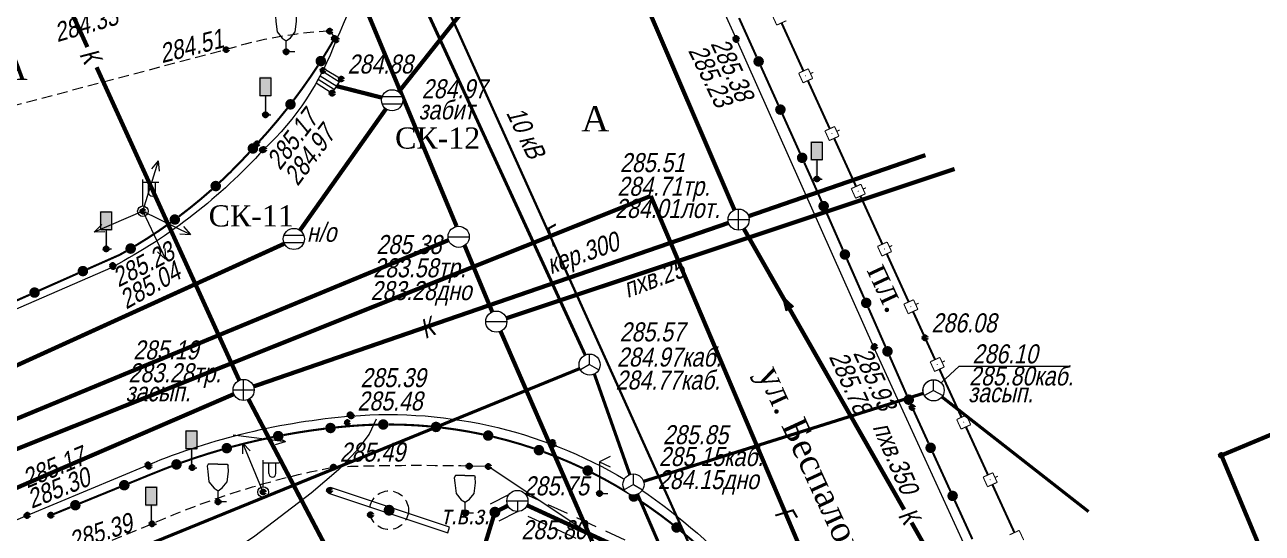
# Model space of a CAD drawing. Header units: metres. Extents: x 5191936 to 10384803, y 4968796 to 9938221.
# Drawn here: x 5192263.7 to 5192322.2, y 4969154.9 to 4969178.9 of the extents above; entities that cross this region are included whole.
import ezdxf
from ezdxf import colors
from ezdxf.entities.mleader import LeaderData, LeaderLine
from ezdxf.math import Vec2, Vec3

# ---------------------------------------------------------------- set-up
doc = ezdxf.new("R2010")
doc.units = ezdxf.units.M
for name, pattern in [('COMMUN', [6, 5, -1]), ('DASHED', [0.75, 0.5, -0.25]), ('DASHEDX2', [1.5, 1, -0.5])]:
    doc.linetypes.add(name, pattern=pattern)
doc.layers.get('0').update_dxf_attribs({"lineweight": 18})
for name, color, linetype, lineweight in [('51361400', 7, 'Continuous', 18), ('51361800', 7, 'Continuous', 18), ('51361810', 7, 'Continuous', 18), ('51361930', 7, 'Continuous', 18), ('51361960', 7, 'Continuous', 18), ('51361990', 7, 'Continuous', 18), ('51472300', 7, 'Continuous', 18), ('62221000', 7, 'Continuous', 18), ('71133200', 7, 'Continuous', 18), ('82211000', 7, 'Continuous', 18), ('82212000', 7, 'Continuous', 18), ('Commun', 7, 'Continuous', 18), ('GEO_POINTS', 7, 'Continuous', 18), ('Otm', 7, 'Continuous', 18), ('R_Поверхность10_CNT-MIN', 7, 'Continuous', 18), ('Sit', 7, 'Continuous', 18), ('Text', 7, 'Continuous', 18), ('Text_com', 7, 'Continuous', 18), ('Us_znak', 7, 'Continuous', 18), ('Us_znak_fon', 7, 'Continuous', 18), ('К3', 130, 'Continuous', 60)]:
    doc.layers.add(name, color=color, linetype=linetype, lineweight=lineweight)
doc.styles.add('eskd', font='ESKD1.shx', dxfattribs={"width": 1.2, "oblique": 15})
doc.styles.get("Standard").update_dxf_attribs({"font": 'arial.ttf', "width": 0.8, "oblique": 13, "height": 0.9})
doc.styles.add('style1', font='times.ttf', dxfattribs={"height": 1})
doc.linetypes.add('KABELww_500', pattern='A,0.0001,-0.4,[131,ltypeshp.shx,S=0.4,R=90,X=0.4,Y=-0.4],0.2,[131,ltypeshp.shx,S=0.2,R=90,X=0.4,Y=-0.2],3.6,[131,ltypeshp.shx,S=0.2,R=-90,X=-0.4,Y=0.2],0.2,[131,ltypeshp.shx,S=0.4,R=-90,X=-0.4,Y=0.4],-0.8,4,-0.4', length=9.6001)
doc.linetypes.add('ПОДЗ_ЛИНИИ_СВЯЗИ', pattern='A,4.8,-0.2,[133,ltypeshp.shx,S=0.2,R=0,X=-0.2,Y=0],-0.2,4.8,-2', length=12)

# ---------------------------------------------------------------- blocks, each defined once
blk = doc.blocks.new('71133200')
for p, q in [((-0.924145, 3.560442), (-1.024145, 3.360442)), ((-0.024145, 3.560442), (-0.924145, 3.560442)), ((-0.024145, 3.560442), (0.875855, 3.560442)), ((0.875855, 3.560442), (0.958164, 3.395824)), ((-1.024145, 3.360442), (-0.977382, 2.864397)), ((-0.977382, 2.864397), (-0.861899, 1.88241)), ((0.861899, 1.88241), (0.975974, 2.864397)), ((0.975974, 2.864397), (0.958164, 3.395824)), ((-0.861899, 1.88241), (-0.374616, 1.28565)), ((-0.374616, 1.28565), (0, 1.039723)), ((0, 1.039723), (0.401375, 1.321765)), ((0.401375, 1.321765), (0.861899, 1.88241)), ((0, 0), (0, 1.039723)), ((0.8, 0), (0, 0))]:
    blk.add_line(p, q)
at = {"style": 'eskd', "oblique": 14.99997778}
blk.add_attdef('Z', (1.873004, -0.239356), '', height=2, dxfattribs=at)
blk = doc.blocks.new('KOVER')
at = {"layer": 'Us_znak', "lineweight": -2}
blk.add_hatch(color=0, dxfattribs=at).paths.add_polyline_path([(-0.21, 0, 1), (0.21, 0, 1)])
at = {"layer": 'Us_znak_fon', "true_color": 0xffffff}
blk.add_hatch(color=7, dxfattribs=at).paths.add_polyline_path([(-0.26, 0, 1), (0.26, 0, 1)])
at = {"layer": 'Us_znak', "color": 0, "lineweight": -2}
blk.add_circle((0, 0), 0.21, dxfattribs=at)
blk = doc.blocks.new('ZNAK')
at = {"layer": 'Us_znak_fon', "true_color": 0xffffff}
blk.add_hatch(color=7, dxfattribs=at).paths.add_polyline_path([(0.3, 1.8), (-0.3, 1.8), (-0.3, 0.85), (-0.05, 0.85), (-0.05, -0.05), (0.25, -0.05), (0.25, 0.05), (0.05, 0.05), (0.05, 0.85), (0.3, 0.85)])
at = {"layer": 'Us_znak', "color": 0, "linetype": 'Continuous', "lineweight": -2, "ltscale": 10}
blk.add_lwpolyline([(-0.25, 1.75), (0.25, 1.75), (0.25, 0.9), (-0.25, 0.9)], close=True, dxfattribs=at)
at = {"layer": 'Us_znak', "linetype": 'DASHEDX2', "ltscale": 10}
blk.add_lwpolyline([(0, 0.9), (0, 0), (0.25, 0)], dxfattribs=at)
blk = doc.blocks.new('51361990a')
at = {"color": 7, "style": 'eskd', "oblique": 15}
for tag, p in [('Z', (1.73, 1.41)), ('Z1', (1.73, -0.99)), ('Z2', (1.73, -3.39))]:
    blk.add_attdef(tag, p, '', height=2, dxfattribs=at)
at = {"color": 7}
blk.add_wipeout([(1, 0.1), (0.97, 0.3), (0.89, 0.48), (0.78, 0.64), (0.64, 0.78), (0.48, 0.89), (0.3, 0.97), (0.1, 1.01), (-0.09, 1.01), (-0.29, 0.97), (-0.47, 0.89), (-0.63, 0.78), (-0.77, 0.64), (-0.88, 0.48), (-0.96, 0.3), (-1, 0.1), (-1, -0.09), (-0.96, -0.29), (-0.88, -0.47), (-0.77, -0.63), (-0.63, -0.77), (-0.47, -0.88), (-0.29, -0.96), (-0.09, -0.99), (0.1, -0.99), (0.3, -0.96), (0.48, -0.88), (0.64, -0.77), (0.78, -0.63), (0.89, -0.47), (0.97, -0.29), (1, -0.09)], dxfattribs=at)
blk.add_line((-0.71, 0.7), (0.71, -0.7))
blk.add_circle((0, 0.01), 1)
blk = doc.blocks.new('51472300')
for p, q in [((0, 0.5), (0, 3)), ((0, 2.75), (1.5, 2.75)), ((0.54, 1.74), (0.54, 2.75)), ((1.2, 1.74), (1.2, 2.75))]:
    blk.add_line(p, q)
at = {"color": 7}
for radius in [0.5, 0.05]:
    blk.add_circle((0, 0), radius, dxfattribs=at)
blk.add_arc((0.87, 1.75), 0.331, 182.1567, 357.8433)
at = {"oblique": 15}
blk.add_attdef('Z', (1.02, -1.37), '', height=2, dxfattribs=at)
blk = doc.blocks.new('NAPR')
at = {"layer": 'Us_znak', "color": 0, "linetype": 'Continuous', "lineweight": -2}
for p in [(-0.191, 2.038), (0.189, 2.037)]:
    blk.add_line(p, (0, 2.5), dxfattribs=at)
blk.add_lwpolyline([(0, 0), (0, 2.5)], dxfattribs=at)
blk = doc.blocks.new('*U61')
at = {"layer": '82211000', "linetype": 'Continuous', "ltscale": 0.5}
for points in [[(5192277.826, 4969177.431, 1), (5192277.558, 4969177.009, 1)], [(5192276.408, 4969175.373, 1), (5192276.102, 4969174.977, 1)], [(5192274.645, 4969173.274, 1), (5192274.312, 4969172.901, 1)], [(5192272.905, 4969171.48, 1), (5192272.536, 4969171.143, 1)], [(5192270.989, 4969169.876, 1), (5192270.586, 4969169.58, 1)], [(5192268.916, 4969168.481, 1), (5192268.484, 4969168.228, 1)], [(5192266.67, 4969167.389, 1), (5192266.213, 4969167.186, 1)], [(5192264.385, 4969166.375, 1), (5192263.928, 4969166.173, 1)], [(5192262.099, 4969165.362, 1), (5192261.642, 4969165.16, 1)]]:
    blk.add_hatch(color=256, dxfattribs=at).paths.add_polyline_path(points, flags=0)
at = {"layer": '82211000', "linetype": 'Continuous', "ltscale": 0.5, "flags": 128}
blk.add_lwpolyline([(5192278.338, 4969178.29, 0.1, 0.1, -0.00914), (5192277.825, 4969177.432, 0, 0, 0)], format="xyseb", dxfattribs=at)
at = {"layer": '82211000', "linetype": 'Continuous', "ltscale": 0.5, "const_width": 0.1}
for points in [[(5192277.557, 4969177.01, -0.018281), (5192276.407, 4969175.374, -0.018281)], [(5192274.311, 4969172.901, -0.020827), (5192272.905, 4969171.481, -0.020827)], [(5192272.535, 4969171.144, -0.020827), (5192270.988, 4969169.877, -0.020827)], [(5192270.585, 4969169.581, -0.020827), (5192268.915, 4969168.482, -0.020827)]]:
    blk.add_lwpolyline(points, format="xyb", dxfattribs=at)
at = {"layer": '82211000', "linetype": 'Continuous', "ltscale": 0.5}
for points in [[(5192276.101, 4969174.978, 0.1, 0.1, -0.02004), (5192274.677, 4969173.312, 0.1, 0.1, -0.000521), (5192274.644, 4969173.275, 0, 0, 0)], [(5192268.483, 4969168.229, 0.1, 0.1, -0.003722), (5192268.172, 4969168.054, 0.1, 0.1, 0), (5192266.67, 4969167.389, 0, 0, 0)]]:
    blk.add_lwpolyline(points, format="xyseb", dxfattribs=at)
at = {"layer": '82211000', "linetype": 'Continuous', "ltscale": 0.5, "const_width": 0.1}
for points in [[(5192266.213, 4969167.186), (5192264.385, 4969166.375)], [(5192263.928, 4969166.173), (5192262.099, 4969165.362)]]:
    blk.add_lwpolyline(points, dxfattribs=at)
at = {"layer": '82211000', "ltscale": 0.5, "const_width": 0.1}
blk.add_lwpolyline([(5192261.642, 4969165.16), (5192261.094, 4969164.917)], dxfattribs=at)
blk = doc.blocks.new('*U64')
at = {"layer": '82211000', "linetype": 'Continuous', "ltscale": 0.5}
for points in [[(5192280.391, 4969160.032, 1), (5192280.891, 4969160.038, 1)], [(5192275.432, 4969159.441, 1), (5192275.923, 4969159.536, 1)], [(5192277.899, 4969159.84, 1), (5192278.396, 4969159.897, 1)], [(5192282.888, 4969159.944, 1), (5192283.385, 4969159.891, 1)], [(5192285.358, 4969159.566, 1), (5192285.846, 4969159.456, 1)], [(5192273.004, 4969158.846, 1), (5192273.486, 4969158.981, 1)], [(5192287.767, 4969158.903, 1), (5192288.239, 4969158.737, 1)], [(5192270.631, 4969158.061, 1), (5192271.101, 4969158.233, 1)], [(5192290.083, 4969157.964, 1), (5192290.532, 4969157.744, 1)], [(5192292.274, 4969156.762, 1), (5192292.693, 4969156.49, 1)], [(5192294.315, 4969155.32, 1), (5192294.705, 4969155.008, 1)], [(5192296.203, 4969153.683, 1), (5192296.561, 4969153.334, 1)], [(5192297.921, 4969151.868, 1), (5192298.242, 4969151.485, 1)], [(5192299.451, 4969149.892, 1), (5192299.733, 4969149.479, 1)], [(5192300.777, 4969147.774, 1), (5192301.017, 4969147.335, 1)], [(5192301.846, 4969145.516, 1), (5192302.045, 4969145.057, 1)], [(5192302.844, 4969143.224, 1), (5192303.044, 4969142.765, 1)], [(5192303.843, 4969140.932, 1), (5192304.042, 4969140.473, 1)], [(5192304.841, 4969138.64, 1), (5192305.041, 4969138.181, 1)]]:
    blk.add_hatch(color=256, dxfattribs=at).paths.add_polyline_path(points, flags=0)
at = {"layer": '82211000', "linetype": 'Continuous', "ltscale": 0.5, "const_width": 0.1}
for points in [[(5192275.923, 4969159.535, -0.015909), (5192277.899, 4969159.84, -0.015909)], [(5192280.891, 4969160.036, -0.023323), (5192282.888, 4969159.942, -0.023323)], [(5192283.385, 4969159.89, -0.023323), (5192285.358, 4969159.564, -0.023323)], [(5192273.486, 4969158.98, -0.015909), (5192275.432, 4969159.44, -0.015909)], [(5192285.846, 4969159.454, -0.023323), (5192287.767, 4969158.901, -0.023323)], [(5192271.101, 4969158.232, -0.015909), (5192273.004, 4969158.845, -0.015909)], [(5192288.238, 4969158.735, -0.023323), (5192290.082, 4969157.963, -0.023323)], [(5192292.692, 4969156.489, -0.019816), (5192294.314, 4969155.319, -0.019816)], [(5192294.705, 4969155.007, -0.019816), (5192296.203, 4969153.683, -0.019816)], [(5192296.56, 4969153.333, -0.019816), (5192297.92, 4969151.867, -0.019816)], [(5192298.241, 4969151.484, -0.019816), (5192299.449, 4969149.891, -0.019816)], [(5192299.731, 4969149.478, -0.019816), (5192300.776, 4969147.773, -0.019816)]]:
    blk.add_lwpolyline(points, format="xyb", dxfattribs=at)
at = {"layer": '82211000', "linetype": 'Continuous', "ltscale": 0.5}
for points in [[(5192278.396, 4969159.896, 0.1, 0.1, -0.006108), (5192279.161, 4969159.967, 0.1, 0.1, -0.014367), (5192280.391, 4969160.031, 0, 0, 0)], [(5192290.532, 4969157.743, 0.1, 0.1, -0.022574), (5192292.219, 4969156.795, 0.1, 0.1, -0.000636), (5192292.273, 4969156.761, 0, 0, 0)], [(5192301.016, 4969147.334, 0.1, 0.1, -0.004898), (5192301.244, 4969146.896, 0.1, 0.1, 0), (5192301.846, 4969145.516, 0, 0, 0)]]:
    blk.add_lwpolyline(points, format="xyseb", dxfattribs=at)
at = {"layer": '82211000', "linetype": 'Continuous', "ltscale": 0.5, "flags": 128}
blk.add_lwpolyline([(5192269.701, 4969157.693, 0.1, 0.1, -0.007954), (5192270.632, 4969158.06, 0, 0, 0)], format="xyseb", dxfattribs=at)
at = {"layer": '82211000', "linetype": 'Continuous', "ltscale": 0.5, "const_width": 0.1}
for points in [[(5192302.045, 4969145.057), (5192302.844, 4969143.224)], [(5192303.044, 4969142.765), (5192303.843, 4969140.932)], [(5192304.042, 4969140.473), (5192304.841, 4969138.64)]]:
    blk.add_lwpolyline(points, dxfattribs=at)
at = {"layer": '82211000', "ltscale": 0.5, "const_width": 0.1}
blk.add_lwpolyline([(5192305.041, 4969138.181), (5192305.063, 4969138.132)], dxfattribs=at)
blk = doc.blocks.new('*U65')
at = {"layer": '82211000', "linetype": 'Continuous', "ltscale": 0.5}
for points in [[(5192268.168, 4969157.068, 1), (5192268.63, 4969157.257, 1)], [(5192265.853, 4969156.122, 1), (5192266.316, 4969156.312, 1)]]:
    blk.add_hatch(color=256, dxfattribs=at).paths.add_polyline_path(points, flags=0)
at = {"layer": '82211000', "ltscale": 0.5, "const_width": 0.1}
blk.add_lwpolyline([(5192268.63, 4969157.257), (5192269.75, 4969157.714)], dxfattribs=at)
at = {"layer": '82211000', "linetype": 'Continuous', "ltscale": 0.5, "const_width": 0.1}
blk.add_lwpolyline([(5192266.316, 4969156.312), (5192268.168, 4969157.068)], dxfattribs=at)
at = {"layer": '82211000', "linetype": 'Continuous', "ltscale": 0.5, "flags": 128}
blk.add_lwpolyline([(5192264.928, 4969155.744, 0.1, 0.1, 0), (5192265.853, 4969156.122, 0, 0, 0)], format="xyseb", dxfattribs=at)
blk = doc.blocks.new('*U70')
at = {"layer": '82212000', "linetype": 'Continuous', "ltscale": 0.5}
for points in [[(5192300.602, 4969176.548, 1), (5192300.623, 4969176.502, 1)], [(5192301.846, 4969173.818, 1), (5192301.867, 4969173.772, 1)], [(5192303.089, 4969171.087, 1), (5192303.11, 4969171.042, 1)], [(5192304.333, 4969168.357, 1), (5192304.354, 4969168.312, 1)], [(5192305.576, 4969165.627, 1), (5192305.597, 4969165.582, 1)], [(5192306.823, 4969162.899, 1), (5192306.844, 4969162.853, 1)], [(5192308.075, 4969160.172, 1), (5192308.095, 4969160.126, 1)], [(5192309.326, 4969157.445, 1), (5192309.347, 4969157.4, 1)]]:
    blk.add_hatch(color=256, dxfattribs=at).paths.add_polyline_path(points, flags=0)
for points, const_width in [([(5192299.245, 4969178.924), (5192299.038, 4969179.379)], 0.05), ([(5192299.7, 4969179.131), (5192299.245, 4969178.924)], 0.05), ([(5192299.473, 4969179.028), (5192300.509, 4969176.752)], 0.1), ([(5192300.282, 4969176.649), (5192300.737, 4969176.856)], 0.05), ([(5192300.489, 4969176.194), (5192300.282, 4969176.649)], 0.05), ([(5192300.737, 4969176.856), (5192300.944, 4969176.401)], 0.05), ([(5192300.84, 4969176.629), (5192300.977, 4969176.691)], 0.05), ([(5192300.944, 4969176.401), (5192300.489, 4969176.194)], 0.05), ([(5192300.716, 4969176.297), (5192301.753, 4969174.022)], 0.1), ([(5192301.525, 4969173.919), (5192301.98, 4969174.126)], 0.05), ([(5192301.732, 4969173.464), (5192301.525, 4969173.919)], 0.05), ([(5192302.187, 4969173.671), (5192301.732, 4969173.464)], 0.05), ([(5192301.98, 4969174.126), (5192302.187, 4969173.671)], 0.05), ([(5192302.084, 4969173.898), (5192302.22, 4969173.961)], 0.05), ([(5192301.96, 4969173.567), (5192302.996, 4969171.292)], 0.1), ([(5192302.769, 4969171.189), (5192303.224, 4969171.396)], 0.05), ([(5192303.224, 4969171.396), (5192303.431, 4969170.941)], 0.05), ([(5192302.976, 4969170.734), (5192302.769, 4969171.189)], 0.05), ([(5192303.431, 4969170.941), (5192302.976, 4969170.734)], 0.05), ([(5192303.203, 4969170.837), (5192304.24, 4969168.562)], 0.1), ([(5192303.327, 4969171.168), (5192303.464, 4969171.23)], 0.05), ([(5192304.012, 4969168.458), (5192304.467, 4969168.666)], 0.05), ([(5192304.219, 4969168.003), (5192304.012, 4969168.458)], 0.05), ([(5192304.467, 4969168.666), (5192304.674, 4969168.211)], 0.05), ([(5192304.571, 4969168.438), (5192304.707, 4969168.5)], 0.05), ([(5192304.674, 4969168.211), (5192304.219, 4969168.003)], 0.05), ([(5192304.447, 4969168.107), (5192305.483, 4969165.832)], 0.1), ([(5192305.256, 4969165.728), (5192305.711, 4969165.935)], 0.05), ([(5192305.463, 4969165.273), (5192305.256, 4969165.728)], 0.05), ([(5192305.918, 4969165.48), (5192305.463, 4969165.273)], 0.05), ([(5192305.711, 4969165.935), (5192305.918, 4969165.48)], 0.05), ([(5192305.814, 4969165.708), (5192305.951, 4969165.77)], 0.05), ([(5192306.502, 4969162.999), (5192306.957, 4969163.207)], 0.05), ([(5192306.957, 4969163.207), (5192307.165, 4969162.753)], 0.05), ([(5192306.711, 4969162.544), (5192306.502, 4969162.999)], 0.05), ([(5192307.165, 4969162.753), (5192306.711, 4969162.544)], 0.05), ([(5192306.938, 4969162.649), (5192307.981, 4969160.376)], 0.1), ([(5192307.061, 4969162.98), (5192307.197, 4969163.043)], 0.05), ([(5192307.754, 4969160.272), (5192308.208, 4969160.481)], 0.05), ([(5192307.962, 4969159.818), (5192307.754, 4969160.272)], 0.05), ([(5192308.208, 4969160.481), (5192308.417, 4969160.026)], 0.05), ([(5192308.312, 4969160.253), (5192308.449, 4969160.316)], 0.05), ([(5192308.417, 4969160.026), (5192307.962, 4969159.818)], 0.05), ([(5192308.189, 4969159.922), (5192309.232, 4969157.65)], 0.1), ([(5192309.005, 4969157.546), (5192309.459, 4969157.754)], 0.05), ([(5192309.213, 4969157.091), (5192309.005, 4969157.546)], 0.05), ([(5192309.668, 4969157.3), (5192309.213, 4969157.091)], 0.05), ([(5192309.441, 4969157.195), (5192310.483, 4969154.923)], 0.1), ([(5192309.459, 4969157.754), (5192309.668, 4969157.3)], 0.05), ([(5192309.563, 4969157.527), (5192309.7, 4969157.589)], 0.05), ([(5192310.256, 4969154.819), (5192310.71, 4969155.027)], 0.05), ([(5192310.71, 4969155.027), (5192310.919, 4969154.573)], 0.05)]:
    blk.add_lwpolyline(points, dxfattribs=dict(at, const_width=const_width))
blk.add_lwpolyline([(5192305.69, 4969165.377, 0.1, 0.1, 0), (5192306.258, 4969164.131, 0.1, 0.1, 0), (5192306.73, 4969163.103, 0, 0, 0)], format="xyseb", dxfattribs=at)
blk = doc.blocks.new('*U73')
at = {"layer": '82211000', "linetype": 'Continuous', "ltscale": 0.5}
for points in [[(5192298.287, 4969177.432, 1), (5192298.493, 4969176.977, 1)], [(5192299.315, 4969175.153, 1), (5192299.521, 4969174.698, 1)], [(5192300.343, 4969172.874, 1), (5192300.548, 4969172.419, 1)], [(5192301.362, 4969170.592, 1), (5192301.563, 4969170.134, 1)], [(5192302.368, 4969168.303, 1), (5192302.569, 4969167.845, 1)], [(5192303.375, 4969166.015, 1), (5192303.576, 4969165.557, 1)], [(5192304.381, 4969163.726, 1), (5192304.582, 4969163.268, 1)], [(5192305.387, 4969161.438, 1), (5192305.589, 4969160.98, 1)], [(5192306.418, 4969159.16, 1), (5192306.626, 4969158.705, 1)], [(5192307.457, 4969156.886, 1), (5192307.664, 4969156.431, 1)]]:
    blk.add_hatch(color=256, dxfattribs=at).paths.add_polyline_path(points, flags=0)
at = {"layer": '82211000', "linetype": 'Continuous', "ltscale": 0.5, "const_width": 0.1}
for points in [[(5192297.465, 4969179.256), (5192298.287, 4969177.432)], [(5192298.493, 4969176.977), (5192299.315, 4969175.153)], [(5192299.521, 4969174.698), (5192300.343, 4969172.874)], [(5192301.563, 4969170.134), (5192302.368, 4969168.303)], [(5192302.569, 4969167.845), (5192303.375, 4969166.015)], [(5192303.576, 4969165.557), (5192304.381, 4969163.726)], [(5192304.582, 4969163.268), (5192305.387, 4969161.438)], [(5192306.626, 4969158.705), (5192307.457, 4969156.886)], [(5192307.664, 4969156.431), (5192308.495, 4969154.612)]]:
    blk.add_lwpolyline(points, dxfattribs=at)
at = {"layer": '82211000', "linetype": 'Continuous', "ltscale": 0.5}
for points in [[(5192300.548, 4969172.419, 0.1, 0.1, 0), (5192300.957, 4969171.512, 0.1, 0.1, 0), (5192301.362, 4969170.592, 0, 0, 0)], [(5192305.589, 4969160.98, 0.1, 0.1, 0), (5192305.65, 4969160.842, 0.1, 0.1, 0), (5192306.418, 4969159.16, 0, 0, 0)]]:
    blk.add_lwpolyline(points, format="xyseb", dxfattribs=at)
blk = doc.blocks.new('51361400a')
at = {"style": 'eskd', "oblique": 15}
for tag, p in [('Z', (1.72, 1.4)), ('Z1', (1.72, -1)), ('Z2', (1.72, -3.4))]:
    blk.add_attdef(tag, p, '', height=2, dxfattribs=at)
at = {"color": 7}
blk.add_wipeout([(-0.1, 1), (-0.29, 0.96), (-0.47, 0.89), (-0.64, 0.78), (-0.78, 0.64), (-0.89, 0.47), (-0.96, 0.29), (-1, 0.1), (-1, -0.1), (-0.96, -0.29), (-0.89, -0.47), (-0.78, -0.64), (-0.64, -0.78), (-0.47, -0.89), (-0.29, -0.96), (-0.1, -1), (0.1, -1), (0.29, -0.96), (0.47, -0.89), (0.64, -0.78), (0.78, -0.64), (0.89, -0.47), (0.96, -0.29), (1, -0.1), (1, 0.1), (0.96, 0.29), (0.89, 0.47), (0.78, 0.64), (0.64, 0.78), (0.47, 0.89), (0.29, 0.96), (0.1, 1)], dxfattribs=at)
blk.add_line((-1, 0), (1, 0))
blk.add_circle((0, 0), 1)
blk = doc.blocks.new('51361960a')
at = {"style": 'eskd', "oblique": 15}
for tag, p in [('Z', (1.72, 1.4)), ('Z1', (1.72, -1)), ('Z2', (1.72, -3.4))]:
    blk.add_attdef(tag, p, '', height=2, dxfattribs=at)
at = {"color": 7}
blk.add_wipeout([(-0.1, 1), (-0.29, 0.96), (-0.47, 0.89), (-0.64, 0.78), (-0.78, 0.64), (-0.89, 0.47), (-0.96, 0.29), (-1, 0.1), (-1, -0.1), (-0.96, -0.29), (-0.89, -0.47), (-0.78, -0.64), (-0.64, -0.78), (-0.47, -0.89), (-0.29, -0.96), (-0.1, -1), (0.1, -1), (0.29, -0.96), (0.47, -0.89), (0.64, -0.78), (0.78, -0.64), (0.89, -0.47), (0.96, -0.29), (1, -0.1), (1, 0.1), (0.96, 0.29), (0.89, 0.47), (0.78, 0.64), (0.64, 0.78), (0.47, 0.89), (0.29, 0.96), (0.1, 1)], dxfattribs=at)
blk.add_wipeout([(-0.1, 1), (-0.29, 0.96), (-0.47, 0.89), (-0.64, 0.78), (-0.78, 0.64), (-0.89, 0.47), (-0.96, 0.29), (-1, 0.1), (-1, -0.1), (-0.96, -0.29), (-0.89, -0.47), (-0.78, -0.64), (-0.64, -0.78), (-0.47, -0.89), (-0.29, -0.96), (-0.1, -1), (0.1, -1), (0.29, -0.96), (0.47, -0.89), (0.64, -0.78), (0.78, -0.64), (0.89, -0.47), (0.96, -0.29), (1, -0.1), (1, 0.1), (0.96, 0.29), (0.89, 0.47), (0.78, 0.64), (0.64, 0.78), (0.47, 0.89), (0.29, 0.96), (0.1, 1)], dxfattribs=at)
for q in [(-0.87, -0.5), (0, 1), (0.87, -0.5)]:
    blk.add_line((0, 0), q)
blk.add_circle((0, 0), 1)
blk = doc.blocks.new('51361800a')
at = {"style": 'eskd', "oblique": 15}
for tag, p in [('Z', (1.72, 1.4)), ('Z1', (1.72, -1)), ('Z2', (1.72, -3.4))]:
    blk.add_attdef(tag, p, '', height=2, dxfattribs=at)
at = {"color": 7}
blk.add_wipeout([(-0.1, 1), (-0.29, 0.96), (-0.47, 0.89), (-0.64, 0.78), (-0.78, 0.64), (-0.89, 0.47), (-0.96, 0.29), (-1, 0.1), (-1, -0.1), (-0.96, -0.29), (-0.89, -0.47), (-0.78, -0.64), (-0.64, -0.78), (-0.47, -0.89), (-0.29, -0.96), (-0.1, -1), (0.1, -1), (0.29, -0.96), (0.47, -0.89), (0.64, -0.78), (0.78, -0.64), (0.89, -0.47), (0.96, -0.29), (1, -0.1), (1, 0.1), (0.96, 0.29), (0.89, 0.47), (0.78, 0.64), (0.64, 0.78), (0.47, 0.89), (0.29, 0.96), (0.1, 1)], dxfattribs=at)
for p, q in [((-1, 0), (1, 0)), ((0, -1), (0, 1))]:
    blk.add_line(p, q)
blk.add_circle((0, 0), 1)
blk = doc.blocks.new('51361930a')
at = {"style": 'eskd', "oblique": 15}
for tag, p in [('Z', (1.72, 1.4)), ('Z1', (1.72, -1)), ('Z2', (1.72, -3.4))]:
    blk.add_attdef(tag, p, '', height=2, dxfattribs=at)
at = {"color": 7}
blk.add_wipeout([(-0.1, 1), (-0.29, 0.96), (-0.47, 0.89), (-0.64, 0.78), (-0.78, 0.64), (-0.89, 0.47), (-0.96, 0.29), (-1, 0.1), (-1, -0.1), (-0.96, -0.29), (-0.89, -0.47), (-0.78, -0.64), (-0.64, -0.78), (-0.47, -0.89), (-0.29, -0.96), (-0.1, -1), (0.1, -1), (0.29, -0.96), (0.47, -0.89), (0.64, -0.78), (0.78, -0.64), (0.89, -0.47), (0.96, -0.29), (1, -0.1), (1, 0.1), (0.96, 0.29), (0.89, 0.47), (0.78, 0.64), (0.64, 0.78), (0.47, 0.89), (0.29, 0.96), (0.1, 1)], dxfattribs=at)
for p, q in [((-1, 0), (1, 0)), ((0, 0), (0, -1))]:
    blk.add_line(p, q)
blk.add_circle((0, 0), 1)
blk = doc.blocks.new('62221000')
at = {"linetype": 'Continuous'}
for points in [[(1, 3.5), (0, 3), (1, 2.5)], [(0, 3), (0, 0), (0.8, 0)]]:
    blk.add_lwpolyline(points, dxfattribs=at)
at = {"style": 'eskd', "oblique": 14.99997778}
blk.add_attdef('Z', (1.778249, -0.193057), '', height=2, dxfattribs=at)
blk = doc.blocks.new('A$C52264BE2')
at = {"layer": 'Sit'}
h = blk.add_hatch(color=32, dxfattribs=at)
h.dxf.hatch_style = 1
h.paths.add_polyline_path([(0, 0.374), (0.714, 0.443), (0.15, 0)])
at = {"layer": 'Sit', "color": 32, "elevation": 285.308}
blk.add_lwpolyline([(0, 0.374), (0.714, 0.443), (0.15, 0), (0, 0.374)], dxfattribs=at)
blk = doc.blocks.new('51361810a')
at = {"style": 'eskd', "oblique": 15}
for tag, p in [('Z', (1.72, 1.4)), ('Z1', (1.72, -1)), ('Z2', (1.72, -3.4))]:
    blk.add_attdef(tag, p, '', height=2, dxfattribs=at)
at = {"color": 7}
blk.add_wipeout([(-0.1, 1), (-0.29, 0.96), (-0.47, 0.89), (-0.64, 0.78), (-0.78, 0.64), (-0.89, 0.47), (-0.96, 0.29), (-1, 0.1), (-1, -0.1), (-0.96, -0.29), (-0.89, -0.47), (-0.78, -0.64), (-0.64, -0.78), (-0.47, -0.89), (-0.29, -0.96), (-0.1, -1), (0.1, -1), (0.29, -0.96), (0.47, -0.89), (0.64, -0.78), (0.78, -0.64), (0.89, -0.47), (0.96, -0.29), (1, -0.1), (1, 0.1), (0.96, 0.29), (0.89, 0.47), (0.78, 0.64), (0.64, 0.78), (0.47, 0.89), (0.29, 0.96), (0.1, 1)], dxfattribs=at)
for p, q in [((0.94, 0.33), (-0.94, 0.33)), ((-0.94, -0.35), (0.94, -0.35))]:
    blk.add_line(p, q)
blk.add_circle((0, 0), 1)
blk = doc.blocks.new('_None')

msp = doc.modelspace()

# ---------------------------------------------------------------- linework, layer by layer
at = {"color": 192, "linetype": 'ПОДЗ_ЛИНИИ_СВЯЗИ', "lineweight": 60, "ltscale": 0.4, "const_width": 0.15, "flags": 128}
for points, elevation in [([(5192271.745, 4969203.416), (5192290.188, 4969163.323)], 285.573), ([(5192289.934, 4969162.68), (5192198.191, 4969125.254)], 285.573), ([(5192290.623, 4969162.421), (5192292.3, 4969157.668)], 285.573), ([(5192292.949, 4969157.346), (5192306.18, 4969161.509)], 285.237), ([(5192307.056, 4969161.339), (5192313.989, 4969155.914)], 285.237), ([(5192329.562, 4969071.503), (5192292.664, 4969156.736)], 290.074)]:
    msp.add_lwpolyline(points, dxfattribs=dict(at, elevation=elevation))
at = {"layer": 'Commun', "color": 32, "linetype": 'COMMUN', "ltscale": 0.7, "const_width": 0.2, "flags": 128}
for points, elevation in [([(5192297.245, 4969170.183), (5192292.949, 4969180.195), (5192280.294, 4969208.517)], 285.308), ([(5192259.899, 4969192.717), (5192266.654, 4969177.885)], 283.662), ([(5192267.09, 4969176.929), (5192273.833, 4969162.124)], 283.662), ([(5192297.916, 4969169.887), (5192306.274, 4969172.775)], 285.308), ([(5192274.513, 4969161.834), (5192296.965, 4969169.569)], 285.308), ([(5192297.691, 4969169.289), (5192305.269, 4969156.009)], 285.308), ([(5192233.576, 4969144.202), (5192273.58, 4969161.472)], 285.308), ([(5192278.325, 4969153.505), (5192274.273, 4969161.225)], 286.577), ([(5192305.618, 4969155.398), (5192310.358, 4969147.093)], 285.308)]:
    msp.add_lwpolyline(points, dxfattribs=dict(at, elevation=elevation))
at = {"layer": 'Commun', "color": 1, "linetype": 'KABELww_500', "lineweight": 30, "flags": 128}
msp.add_lwpolyline([(5192313.741, 4969113.03), (5192273.206, 4969202.968)], dxfattribs=at)
at = {"layer": 'Commun', "color": 106, "linetype": 'COMMUN', "ltscale": 0.7, "const_width": 0.2, "flags": 128}
for points, elevation in [([(5192284.108, 4969169.412), (5192277.442, 4969185.413)], 285.381), ([(5192286.463, 4969165.057), (5192307.656, 4969172.12)], 285.381), ([(5192250.177, 4969154.872), (5192283.731, 4969168.754)], 285.881), ([(5192285.795, 4969165.361), (5192284.489, 4969168.498)], 285.381), ([(5192286.19, 4969164.442), (5192299.851, 4969133.088)], 285.381)]:
    msp.add_lwpolyline(points, dxfattribs=dict(at, elevation=elevation))
at = {"layer": 'Commun', "color": 4, "linetype": 'COMMUN', "ltscale": 0.7, "const_width": 0.2, "elevation": 287.906, "flags": 128}
for points in [[(5192293.291, 4969170.842), (5192256.056, 4969155.977)], [(5192293.291, 4969170.842), (5192329.917, 4969084.562)]]:
    msp.add_lwpolyline(points, dxfattribs=at)
at = {"layer": 'Commun', "color": 5, "linetype": 'DASHED', "ltscale": 2, "elevation": 285.636, "flags": 128}
for points in [[(5192285.718, 4969156.289), (5192286.977, 4969156.922), (5192304.681, 4969148.777)], [(5192286.122, 4969155.485), (5192286.994, 4969155.923), (5192304.305, 4969147.959)]]:
    msp.add_lwpolyline(points, dxfattribs=at)
at = {"layer": 'Commun', "color": 5, "linetype": 'COMMUN', "ltscale": 0.7, "const_width": 0.2, "elevation": 285.636, "flags": 128}
for points in [[(5192285.92, 4969155.887), (5192286.534, 4969156.196)], [(5192287.439, 4969156.214), (5192304.493, 4969148.368)]]:
    msp.add_lwpolyline(points, dxfattribs=at)
at = {"layer": 'Commun', "color": 5, "linetype": 'Continuous', "ltscale": 2, "const_width": 0.2, "elevation": 285.636, "flags": 128}
msp.add_lwpolyline([(5192285.92, 4969155.887), (5192282.816, 4969145.793)], dxfattribs=at)
at = {"layer": 'GEO_POINTS', "lineweight": 60}
for centre in [(5192278.113, 4969178.637, 284.883), (5192278.338, 4969178.29, 285.068), (5192297.324, 4969178.289, 285.378), (5192273.214, 4969177.761, 284.513), (5192278.419, 4969178.23, 284.869), (5192297.328, 4969178.246, 285.23), (5192276.054, 4969177.662, 284.891), (5192277.792, 4969176.779, 284.86), (5192278.659, 4969176.371, 284.876), (5192278.227, 4969175.702, 284.869), (5192281.06, 4969175.369, 284.965), (5192275.072, 4969174.683, 285.028), (5192274.677, 4969173.312, 285.027), (5192274.936, 4969173.021, 284.967), (5192274.983, 4969173.037, 285.166), (5192301.139, 4969171.644, 285.647), (5192269.279, 4969170.118, 284.891), (5192297.437, 4969169.73, 285.514), (5192267.541, 4969168.338, 285.289), (5192267.85, 4969167.556, 285.232), (5192267.872, 4969167.497, 285.036), (5192303.842, 4969163.687, 285.777), (5192303.872, 4969163.72, 285.931), (5192306.258, 4969164.131, 286.077), (5192274.039, 4969161.67, 285.194), (5192306.66, 4969161.647, 286.103), (5192305.65, 4969160.842, 286.068), (5192278.948, 4969160.126, 285.492), (5192279.078, 4969160.501, 285.39), (5192279.123, 4969160.435, 285.476), (5192288.646, 4969159.192, 285.668), (5192288.681, 4969159.099, 285.797), (5192320.269, 4969158.574, 286.834), (5192269.522, 4969158.128, 285.237), (5192269.559, 4969158.063, 285.384), (5192271.606, 4969157.998, 285.424), (5192278.291, 4969158.019, 285.491), (5192284.706, 4969158.066, 285.678), (5192285.609, 4969158.048, 285.765), (5192292.467, 4969157.194, 285.847), (5192274.966, 4969156.842, 285.471), (5192278.101, 4969156.922, 285.487), (5192290.866, 4969156.776, 285.952), (5192272.83, 4969156.38, 285.527), (5192286.985, 4969156.422, 285.753), (5192263.795, 4969155.724, 285.302), (5192263.818, 4969155.743, 285.174), (5192264.928, 4969155.744, 285.308), (5192280.041, 4969155.765, 285.644), (5192280.919, 4969155.981, 285.782), (5192284.513, 4969155.837, 285.803), (5192285.92, 4969155.887, 285.636), (5192269.707, 4969155.338, 285.451)]:
    msp.add_circle(centre, 0.06, dxfattribs=at)
at = {"layer": 'R_Поверхность10_CNT-MIN', "color": 32, "elevation": 285.5, "flags": 128}
msp.add_lwpolyline([(5192280.309, 4969160.281), (5192279.975, 4969159.577), (5192279.378, 4969158.782), (5192278.519, 4969157.895), (5192277.241, 4969156.794), (5192274.568, 4969154.761), (5192271.627, 4969152.777), (5192269.873, 4969151.762), (5192269.138, 4969151.41), (5192268.101, 4969151.062), (5192267.175, 4969150.9), (5192266.95, 4969150.874)], dxfattribs=at)
at = {"layer": 'Sit', "flags": 128}
for points, elevation in [([(5192323.339, 4969121.684), (5192315.631, 4969138.131), (5192309.907, 4969150.445), (5192303.842, 4969163.687), (5192297.324, 4969178.289), (5192288.163, 4969198.598), (5192286.97, 4969201.309, -0.178713), (5192286.611, 4969207.193, -0.0486), (5192287.784, 4969210.047, -0.50364)], 287.207), ([(5192277.666, 4969202.343), (5192279.031, 4969199.154, -0.092611), (5192280.924, 4969190.678, -0.11735), (5192278.419, 4969178.23, -0.118375), (5192274.983, 4969173.037, -0.086254), (5192267.872, 4969167.497, 2.557768)], 284.412), ([(5192269.522, 4969158.128, -0.077852), (5192279.123, 4969160.435, -0.160741), (5192292.467, 4969157.194, -0.124634), (5192301.51, 4969147.341), (5192305.842, 4969137.184)], 285.237)]:
    msp.add_lwpolyline(points, format="xyb", dxfattribs=dict(at, elevation=elevation))
at = {"layer": 'Sit', "linetype": 'DASHED', "flags": 128}
for points, elevation in [([(5192261.318, 4969178.45, 0.065164), (5192264.932, 4969192.222, -0.01143), (5192265.685, 4969198.901, -0.455614)], 283.845), ([(5192278.113, 4969178.637, 0.063284), (5192273.214, 4969177.761), (5192256.871, 4969173.433)], 284.883), ([(5192265.744, 4969153.712), (5192269.707, 4969155.338, -0.056314), (5192278.291, 4969158.019, -0.328107)], 285.386)]:
    msp.add_lwpolyline(points, format="xyb", dxfattribs=dict(at, elevation=elevation))
at = {"layer": 'Sit', "linetype": 'COMMUN', "ltscale": 0.7, "const_width": 0.2, "elevation": 284.965, "flags": 128}
for points in [[(5192281.372, 4969175.762), (5192286.701, 4969182.481)], [(5192280.575, 4969175.492), (5192278.443, 4969176.036)], [(5192280.771, 4969174.96), (5192277.338, 4969170.114), (5192276.706, 4969169.219)], [(5192275.965, 4969168.586), (5192261.221, 4969161.877)]]:
    msp.add_lwpolyline(points, dxfattribs=at)
at = {"layer": 'Sit', "flags": 128}
for points, elevation in [([(5192278.113, 4969178.637), (5192278.419, 4969178.23)], 284.883), ([(5192277.767, 4969176.738), (5192278.571, 4969176.234)], 284.869), ([(5192277.57, 4969176.368), (5192278.345, 4969175.884)], 284.412), ([(5192277.657, 4969176.53), (5192278.443, 4969176.036)], 284.869), ([(5192170.672, 4969125.943), (5192181.937, 4969130.653), (5192196.776, 4969137.005), (5192213.28, 4969144.089), (5192232.445, 4969152.423), (5192243.475, 4969157.07), (5192259.768, 4969163.975), (5192267.872, 4969167.497)], 285.93), ([(5192307.016, 4969162.003), (5192307.863, 4969162.8), (5192313.078, 4969162.8)], 286.103), ([(5192160.029, 4969111.585), (5192173.113, 4969117.076), (5192187.888, 4969123.363), (5192204.801, 4969130.562), (5192224.765, 4969139.147), (5192234.542, 4969143.344), (5192249.133, 4969149.573), (5192263.795, 4969155.724), (5192269.522, 4969158.128)], 286.018)]:
    msp.add_lwpolyline(points, dxfattribs=dict(at, elevation=elevation))
for points, elevation in [([(5192278.227, 4969175.702), (5192278.659, 4969176.371), (5192277.828, 4969176.852), (5192277.474, 4969176.187)], 284.869), ([(5192278.06, 4969156.786), (5192283.692, 4969154.906), (5192283.782, 4969155.175), (5192278.15, 4969157.055)], 285.487)]:
    msp.add_lwpolyline(points, close=True, dxfattribs=dict(at, elevation=elevation))
at = {"layer": 'Sit', "const_width": 0.2, "flags": 128}
msp.add_lwpolyline([(5192326.582, 4969161.213), (5192320.269, 4969158.574), (5192324.829, 4969147.663), (5192331.143, 4969150.301)], dxfattribs=at)
at = {"layer": 'Sit', "linetype": 'DASHED', "flags": 128}
msp.add_lwpolyline([(5192284.706, 4969158.066, 0.013859), (5192278.291, 4969158.019, 0.311291)], format="xyb", dxfattribs=at)
at = {"layer": 'Sit', "flags": 128}
msp.add_lwpolyline([(5192291.499, 4969154.121), (5192285.609, 4969158.048), (5192284.706, 4969158.066)], dxfattribs=at)
at = {"layer": 'Sit', "linetype": 'DASHED'}
msp.add_circle((5192280.919, 4969155.981, 285.782), 0.915, dxfattribs=at)

# ---------------------------------------------------------------- block references
at = {"layer": '51472300', "color": 7, "xscale": 0.5, "yscale": 0.5, "zscale": 0.5}
for p in [(5192269.279, 4969170.12, 284.891), (5192274.966, 4969156.842, 285.471)]:
    msp.add_blockref('51472300', p, dxfattribs=at)
at = {"layer": '62221000', "color": 7, "xscale": 0.5, "yscale": 0.5, "zscale": 0.5}
msp.add_blockref('62221000', (5192290.866, 4969156.776, 285.952), dxfattribs=at)
at = {"layer": '71133200', "color": 7, "xscale": 0.5, "yscale": 0.5, "zscale": 0.5}
for p in [(5192276.054, 4969177.662, 284.891), (5192272.83, 4969156.38, 285.527), (5192284.513, 4969155.837, 285.803)]:
    msp.add_blockref('71133200', p, dxfattribs=at)
at = {"layer": '82211000', "color": 7}
for name in ['*U61', '*U64', '*U65']:
    msp.add_blockref(name, (0, 0), dxfattribs=at)
at = {"layer": 'Sit', "color": 7, "linetype": 'Continuous'}
for name, p in [('ZNAK', (5192275.072, 4969174.683, 285.028)), ('ZNAK', (5192301.139, 4969171.644, 284.688)), ('ZNAK', (5192267.541, 4969168.338, 285.289)), ('ZNAK', (5192271.574, 4969157.982, 0.038)), ('ZNAK', (5192269.675, 4969155.322)), ('KOVER', (5192280.919, 4969155.981, 285.782)), ('KOVER', (5192285.92, 4969155.887, 285.636))]:
    msp.add_blockref(name, p, dxfattribs=at)
for p, rotation in [((5192269.279, 4969170.12, 284.891), 342.7562816461629), ((5192269.279, 4969170.12, 284.891), 113.2358015531616), ((5192269.279, 4969170.12, 284.891), 243.9531114481993), ((5192274.966, 4969156.842, 285.471), 22.63254919406308)]:
    msp.add_blockref('NAPR', p, dxfattribs=dict(at, rotation=rotation))
at = {"layer": 'Sit', "color": 7, "linetype": 'Continuous', "xscale": -1}
for p, rotation in [((5192269.279, 4969170.12, 284.891), 205.1190370373978), ((5192273.544, 4969159.543, 285.471), 262.6949957994233)]:
    msp.add_blockref('NAPR', p, dxfattribs=dict(at, rotation=rotation))
at = {"layer": 'Sit', "color": 7, "rotation": 98.41973283803688}
msp.add_blockref('A$C52264BE2', (5192300.06, 4969165.459, -285.308), dxfattribs=at)

# ---------------------------------------------------------------- texts
at = {"layer": 'Otm', "oblique": 13, "width": 0.8}
for s, rotation, p in [('284.33', 16.29883, (5192265.229, 4969178.111, 284.326)), ('284.51', 14.4061, (5192270.188, 4969177.119, 284.513)), ('285.23', 295.806, (5192295.045, 4969177.719, 285.23)), ('285.38', 294.26981, (5192296.106, 4969178.045, 285.378)), ('285.17', 52.79007, (5192275.759, 4969172.016, 285.166)), ('284.97', 53.40615, (5192276.595, 4969171.27, 284.967)), ('285.23', 27.15207, (5192268.121, 4969166.503, 285.232)), ('285.04', 29.82037, (5192268.491, 4969165.462, 285.036)), ('285.78', 294.15978, (5192301.699, 4969163.242, 285.777)), ('285.93', 294.15978, (5192302.847, 4969163.412, 285.931)), ('285.17', 22.65554, (5192263.806, 4969157.005, 571.192)), ('285.30', 21.72797, (5192264.016, 4969156.044, 571.32)), ('285.39', 18.03161, (5192265.948, 4969154.052, 285.386))]:
    msp.add_text(s, height=0.9, rotation=rotation, dxfattribs=at).set_placement(p)
for s, p in [('284.88', (5192278.959, 4969176.631, 284.876)), ('284.97', (5192282.466, 4969175.461, 284.965)), ('забит', (5192282.315, 4969174.463, 284.965)), ('285.57', (5192291.819, 4969163.964, 285.573)), ('286.08', (5192306.558, 4969164.391, 286.077)), ('284.97каб.', (5192291.694, 4969162.774, 285.573)), ('285.39', (5192279.567, 4969161.799, 285.39)), ('284.77каб.', (5192291.631, 4969161.688, 285.573)), ('285.48', (5192279.423, 4969160.695, 285.476)), ('285.85', (5192293.869, 4969159.103, 285.847)), ('285.49', (5192278.591, 4969158.279, 285.491)), ('285.15каб.', (5192293.676, 4969158.068, 285.847)), ('284.15дно', (5192293.62, 4969156.978, 285.847)), ('285.75', (5192287.285, 4969156.682, 285.753)), ('285.80', (5192287.172, 4969154.608, 285.804))]:
    msp.add_text(s, height=0.9, dxfattribs=at).set_placement(p)
at = {"layer": 'Text', "style": 'style1'}
for s, height, p in [('А', 1.2, (5192262.518, 4969176.328)), ('А', 1.2, (5192290.013, 4969173.892)), ('СК-12', 1, (5192281.2, 4969173.082))]:
    msp.add_text(s, height=height, dxfattribs=at).set_placement(p)
for s, rotation, p in [('пл.', 295.07758, (5192303.487, 4969167.321, 285.022)), ('ул. Беспалова', 294.76188, (5192298.304, 4969162.465, -285.22))]:
    msp.add_text(s, height=1.2, rotation=rotation, dxfattribs=at).set_placement(p)
at = {"layer": 'Text_com', "oblique": 13, "width": 0.8}
for s, rotation, p in [('К', 297.716, (5192266.253, 4969177.547)), ('Г', 29.25629, (5192288.59, 4969168.403, 282.238)), ('кер.300', 19.62679, (5192288.561, 4969167.134, 568.007)), ('пхв.25', 20.39527, (5192292.192, 4969166.007, 853.315)), ('К', 24.3112, (5192282.623, 4969164.062, -286.018)), ('пхв.350', 293.14547, (5192303.762, 4969159.914, 853.315)), ('Г', 299.62756, (5192299.112, 4969155.84, 282.238)), ('К', 302.96864, (5192304.952, 4969155.734))]:
    msp.add_text(s, height=0.9, rotation=rotation, dxfattribs=at).set_placement(p)
at = {"layer": 'Text_com', "color": 1, "oblique": 13, "width": 0.8}
msp.add_text('10 кВ ', height=0.9, rotation=295.65484, dxfattribs=at).set_placement((5192286.434, 4969174.777, 568.007))
at = {"layer": 'Text_com', "oblique": 13, "width": 0.8}
for s, p in [('285.51', (5192291.834, 4969171.97, 285.514)), ('284.71тр.', (5192291.71, 4969170.849, 285.514)), ('284.01лот.', (5192291.6, 4969169.802, 285.514)), ('н/о', (5192277.03, 4969168.675, 285.381)), ('285.38', (5192280.313, 4969168.095, 285.381)), ('283.58тр.', (5192280.168, 4969166.995, 285.381)), ('283.28дно', (5192280.043, 4969165.916, 285.381)), ('285.19', (5192268.823, 4969163.111, -0.114)), ('286.10', (5192308.502, 4969162.925)), ('283.28тр.', (5192268.596, 4969162.03, 285.194)), ('285.80каб.', (5192308.34, 4969161.88)), ('засып.', (5192268.459, 4969161.129, 570.503)), ('засып.', (5192308.296, 4969161.087)), ('т.в.з.', (5192283.373, 4969155.311, 285.487))]:
    msp.add_text(s, height=0.9, dxfattribs=at).set_placement(p)

# ---------------------------------------------------------------- next in the draw order: block references
at = {"layer": '51361400', "color": 7, "xscale": 0.5, "yscale": 0.5, "zscale": 0.5}
for p in [(5192284.207, 4969168.912, 285.381), (5192285.987, 4969164.899, 285.381)]:
    msp.add_blockref('51361400a', p, dxfattribs=at)
at = {"layer": '51361800', "color": 7, "xscale": 0.5, "yscale": 0.5, "zscale": 0.5}
msp.add_blockref('51361800a', (5192274.04, 4969161.669, 285.308), dxfattribs=at)
at = {"layer": '51361810', "color": 7, "xscale": 0.5, "yscale": 0.5, "zscale": 0.5}
for p in [(5192281.06, 4969175.369, 284.965), (5192276.417, 4969168.81, 284.965)]:
    msp.add_blockref('51361810a', p, dxfattribs=at)
at = {"layer": '51361930', "color": 7, "xscale": 0.5, "yscale": 0.5, "zscale": 0.5}
msp.add_blockref('51361930a', (5192286.983, 4969156.42, 285.753), dxfattribs=at)
at = {"layer": '51361990', "color": 7, "xscale": 0.5, "yscale": 0.5, "zscale": 0.5}
msp.add_blockref('51361990a', (5192306.66, 4969161.647, 286.103), dxfattribs=at)

# ---------------------------------------------------------------- next in the draw order: block references
at = {"layer": '82211000', "color": 7}
msp.add_blockref('*U73', (0, 0), dxfattribs=at)
at = {"layer": '82212000', "color": 7}
msp.add_blockref('*U70', (0, 0), dxfattribs=at)

# ---------------------------------------------------------------- next in the draw order: texts
at = {"layer": 'Text', "style": 'style1'}
msp.add_text('СК-11', height=1, dxfattribs=at).set_placement((5192272.387, 4969169.401))

# ---------------------------------------------------------------- next in the draw order: block references
at = {"layer": '51361800', "color": 7, "xscale": 0.5, "yscale": 0.5, "zscale": 0.5}
msp.add_blockref('51361800a', (5192297.442, 4969169.724, 285.308), dxfattribs=at)
at = {"layer": '51361960', "color": 7, "xscale": 0.5, "yscale": 0.5, "zscale": 0.5}
for p in [(5192290.397, 4969162.868, 285.573), (5192306.662, 4969161.649, 286.103), (5192292.47, 4969157.197, 285.237)]:
    msp.add_blockref('51361960a', p, dxfattribs=at)

# ---------------------------------------------------------------- next in the draw order: leaders
at = {"layer": 'К3', "color": 7, "lineweight": 13}
ml = msp.add_multileader_mtext('Standard', dxfattribs=at)
ml.set_content('{\\fGOST_type_A|b0|i0|c204|p2;\\Q0;\\W1;\\C1;Колодец врезки трассы\\Pливневой канализации\\Pот территории Соборной Мечети}', color=7)
ml.set_leader_properties()
ml.set_arrow_properties(name='NONE')
ml.build(insert=Vec2(0, 0))
ml.multileader.update_dxf_attribs({"text_left_attachment_type": 6, "text_right_attachment_type": 6, "dogleg_length": 50, "arrow_head_size": 0.0009})
ctx = ml.context
ctx.base_point, ctx.char_height, ctx.arrow_head_size, ctx.landing_gap_size, ctx.plane_origin = Vec3(5192298.423, 4969190.721, 284.965), 1.25, 0.0009, 0.05, Vec3(5192311.073, 4969192.886, 284.965)
ctx.left_attachment, ctx.right_attachment, ctx.text_align_type = 6, 6, 1
notes = []
notes.append((ctx, [(0, (1, 1, 0), (5192298.173, 4969190.721, 284.965), (1, 0), 0.25, [(0, [(5192287.475, 4969183.066, 284.965)], 0, [])])]))
ctx.mtext.insert, ctx.mtext.alignment, ctx.mtext.flow_direction = Vec3(5192309.108, 4969192.329, 284.965), 2, 5
ctx.mtext.has_bg_fill, ctx.mtext.bg_color, ctx.mtext.bg_scale_factor, ctx.mtext.bg_transparency, ctx.mtext.use_window_bg_color = 1, -1027028792, 1.5, 0, 1
for ctx, leaders in notes:
    for number, flags, end, landing, length, lines in leaders:
        leader = LeaderData()
        leader.index, (leader.has_last_leader_line, leader.has_dogleg_vector, leader.attachment_direction) = number, flags
        leader.last_leader_point, leader.dogleg_vector, leader.dogleg_length = Vec3(end), Vec3(landing), length
        for number, points, colour, breaks in lines:
            line = LeaderLine()
            line.index, line.vertices, line.color, line.breaks = number, Vec3.list(points), colors.encode_raw_color(colour), breaks
            leader.lines.append(line)
        ctx.leaders.append(leader)

doc.saveas('drawing.dxf')
